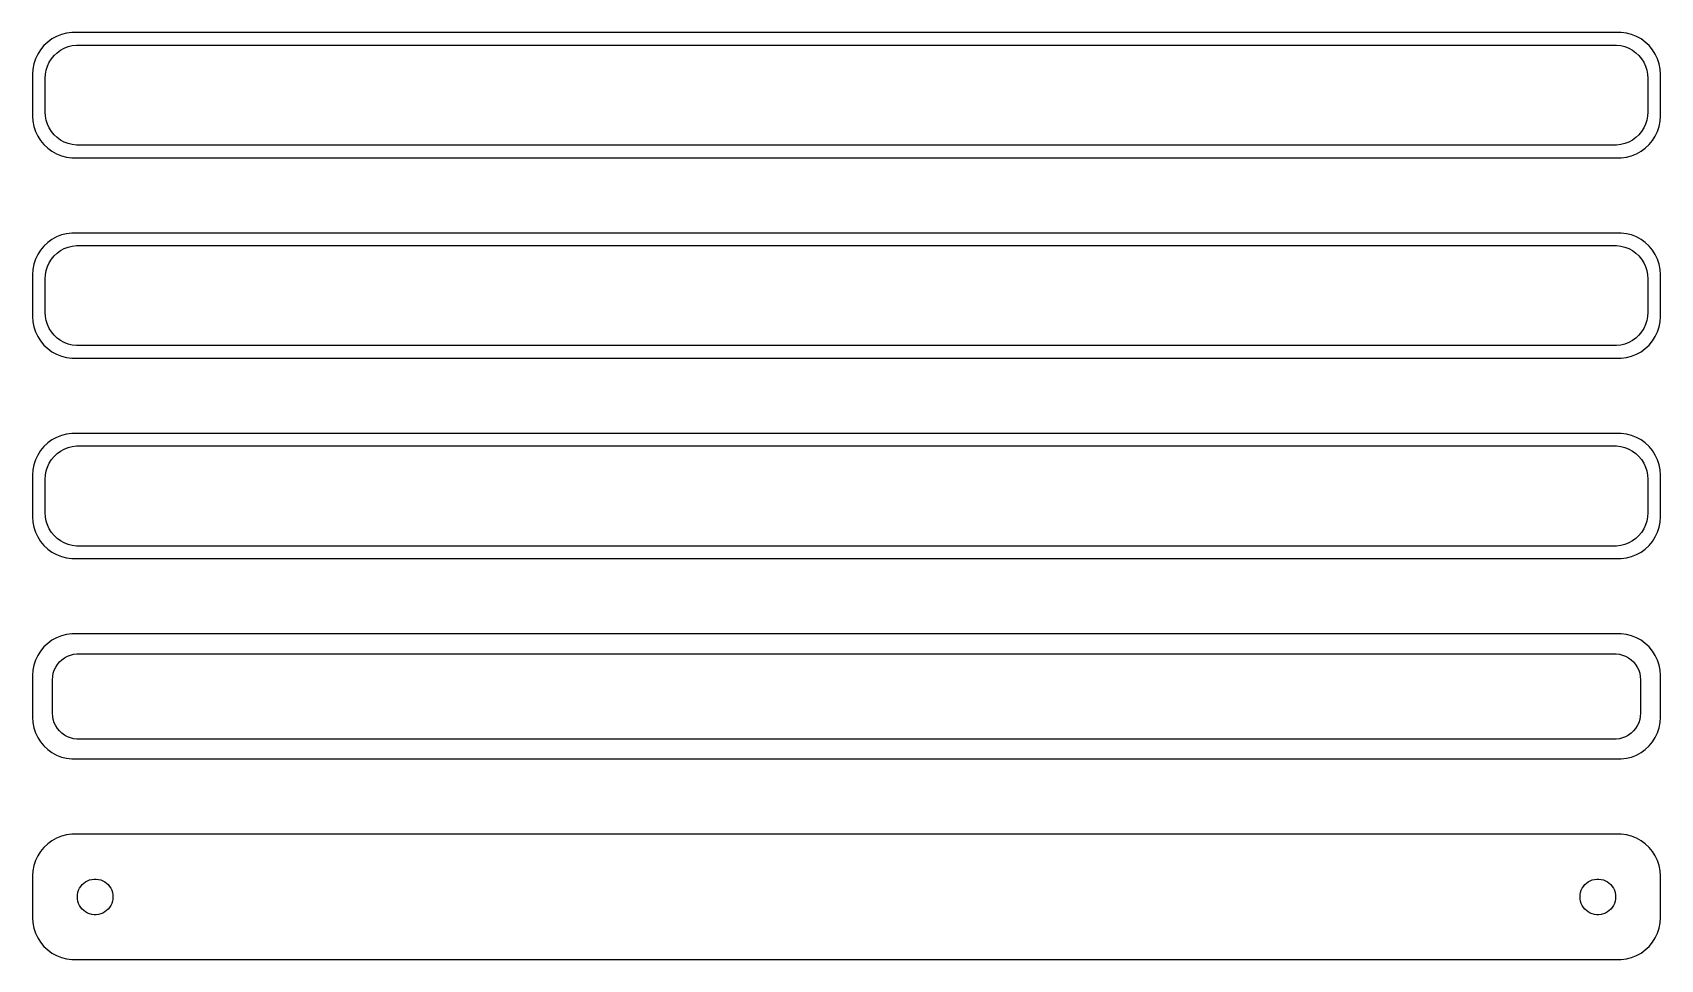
# Model space of a CAD drawing. Header units: metres. Extents: x -98 to 98, y 113 to 223.
import ezdxf

# ---------------------------------------------------------------- set-up
doc = ezdxf.new("R2010")
doc.units = ezdxf.units.M

msp = doc.modelspace()

# ---------------------------------------------------------------- linework, layer by layer
for p, q in [((-95.6871, 222.353), (-96.1448, 221.923)), ((-95.1791, 222.722), (-95.6871, 222.353)), ((-94.6289, 223.024), (-95.1791, 222.722)), ((-94.0451, 223.255), (-94.6289, 223.024)), ((-93.4369, 223.411), (-94.0451, 223.255)), ((-92.8139, 223.49), (-93.4369, 223.411)), ((92.8139, 223.49), (-92.8139, 223.49)), ((93.4369, 223.411), (92.8139, 223.49)), ((94.0451, 223.255), (93.4369, 223.411)), ((94.6289, 223.024), (94.0451, 223.255)), ((95.1791, 222.722), (94.6289, 223.024)), ((95.6871, 222.353), (95.1791, 222.722)), ((96.1448, 221.923), (95.6871, 222.353)), ((-96.8815, 220.909), (-97.1489, 220.341)), ((-96.5451, 221.439), (-96.8815, 220.909)), ((-96.1448, 221.923), (-96.5451, 221.439)), ((-95.5052, 219.927), (-95.2361, 220.351)), ((-95.2361, 220.351), (-94.9159, 220.738)), ((-94.9159, 220.738), (-94.5497, 221.082)), ((-94.5497, 221.082), (-94.1433, 221.377)), ((-94.1433, 221.377), (-93.7031, 221.619)), ((-93.7031, 221.619), (-93.2361, 221.804)), ((-93.2361, 221.804), (-92.7495, 221.929)), ((-92.7495, 221.929), (-92.2512, 221.992)), ((-92.2512, 221.992), (92.2512, 221.992)), ((92.2512, 221.992), (92.7495, 221.929)), ((92.7495, 221.929), (93.2361, 221.804)), ((93.2361, 221.804), (93.7031, 221.619)), ((93.7031, 221.619), (94.1433, 221.377)), ((94.1433, 221.377), (94.5497, 221.082)), ((94.5497, 221.082), (94.9159, 220.738)), ((94.9159, 220.738), (95.2361, 220.351)), ((95.2361, 220.351), (95.5052, 219.927)), ((96.5451, 221.439), (96.1448, 221.923)), ((96.8815, 220.909), (96.5451, 221.439)), ((97.1489, 220.341), (96.8815, 220.909)), ((-97.4606, 219.127), (-97.5, 218.5)), ((-97.5, 218.5), (-97.5, 213.5)), ((-97.3429, 219.743), (-97.4606, 219.127)), ((-97.1489, 220.341), (-97.3429, 219.743)), ((-96, 218), (-95.9685, 218.501)), ((-95.9685, 218.501), (-95.8743, 218.995)), ((-95.8743, 218.995), (-95.7191, 219.472)), ((-95.7191, 219.472), (-95.5052, 219.927)), ((95.5052, 219.927), (95.7191, 219.472)), ((95.7191, 219.472), (95.8743, 218.995)), ((95.8743, 218.995), (95.9685, 218.501)), ((95.9685, 218.501), (96, 218)), ((97.3429, 219.743), (97.1489, 220.341)), ((97.4606, 219.127), (97.3429, 219.743)), ((97.5, 218.5), (97.4606, 219.127)), ((97.5, 213.5), (97.5, 218.5)), ((-96, 214), (-96, 218)), ((96, 218), (96, 214)), ((-97.5, 213.5), (-97.4606, 212.873)), ((-97.4606, 212.873), (-97.3429, 212.257)), ((-95.9685, 213.499), (-96, 214)), ((-95.8743, 213.005), (-95.9685, 213.499)), ((-95.7191, 212.528), (-95.8743, 213.005)), ((95.8743, 213.005), (95.7191, 212.528)), ((95.9685, 213.499), (95.8743, 213.005)), ((96, 214), (95.9685, 213.499)), ((97.3429, 212.257), (97.4606, 212.873)), ((97.4606, 212.873), (97.5, 213.5)), ((-97.3429, 212.257), (-97.1489, 211.659)), ((-97.1489, 211.659), (-96.8815, 211.091)), ((-96.8815, 211.091), (-96.5451, 210.561)), ((-95.5052, 212.073), (-95.7191, 212.528)), ((-95.2361, 211.649), (-95.5052, 212.073)), ((-94.9159, 211.262), (-95.2361, 211.649)), ((-94.5497, 210.918), (-94.9159, 211.262)), ((-94.1433, 210.623), (-94.5497, 210.918)), ((-93.7031, 210.381), (-94.1433, 210.623)), ((94.1433, 210.623), (93.7031, 210.381)), ((94.5497, 210.918), (94.1433, 210.623)), ((94.9159, 211.262), (94.5497, 210.918)), ((95.2361, 211.649), (94.9159, 211.262)), ((95.5052, 212.073), (95.2361, 211.649)), ((95.7191, 212.528), (95.5052, 212.073)), ((96.5451, 210.561), (96.8815, 211.091)), ((96.8815, 211.091), (97.1489, 211.659)), ((97.1489, 211.659), (97.3429, 212.257)), ((-96.5451, 210.561), (-96.1448, 210.077)), ((-96.1448, 210.077), (-95.6871, 209.647)), ((-95.6871, 209.647), (-95.1791, 209.278)), ((-95.1791, 209.278), (-94.6289, 208.976)), ((-94.6289, 208.976), (-94.0451, 208.745)), ((-94.0451, 208.745), (-93.4369, 208.589)), ((-93.2361, 210.196), (-93.7031, 210.381)), ((-92.7495, 210.071), (-93.2361, 210.196)), ((-92.2512, 210.008), (-92.7495, 210.071)), ((92.2512, 210.008), (-92.2512, 210.008)), ((92.7495, 210.071), (92.2512, 210.008)), ((93.2361, 210.196), (92.7495, 210.071)), ((93.7031, 210.381), (93.2361, 210.196)), ((93.4369, 208.589), (94.0451, 208.745)), ((94.0451, 208.745), (94.6289, 208.976)), ((94.6289, 208.976), (95.1791, 209.278)), ((95.1791, 209.278), (95.6871, 209.647)), ((95.6871, 209.647), (96.1448, 210.077)), ((96.1448, 210.077), (96.5451, 210.561)), ((-93.4369, 208.589), (-92.8139, 208.51)), ((-92.8139, 208.51), (92.8139, 208.51)), ((92.8139, 208.51), (93.4369, 208.589)), ((-94.6289, 199.024), (-95.1791, 198.722)), ((-94.0451, 199.255), (-94.6289, 199.024)), ((-93.4369, 199.411), (-94.0451, 199.255)), ((-92.8139, 199.49), (-93.4369, 199.411)), ((92.8139, 199.49), (-92.8139, 199.49)), ((93.4369, 199.411), (92.8139, 199.49)), ((94.0451, 199.255), (93.4369, 199.411)), ((94.6289, 199.024), (94.0451, 199.255)), ((95.1791, 198.722), (94.6289, 199.024)), ((-96.5451, 197.439), (-96.8815, 196.909)), ((-96.1448, 197.923), (-96.5451, 197.439)), ((-95.6871, 198.353), (-96.1448, 197.923)), ((-95.1791, 198.722), (-95.6871, 198.353)), ((-94.9159, 196.738), (-94.5497, 197.082)), ((-94.5497, 197.082), (-94.1433, 197.377)), ((-94.1433, 197.377), (-93.7031, 197.619)), ((-93.7031, 197.619), (-93.2361, 197.804)), ((-93.2361, 197.804), (-92.7495, 197.929)), ((-92.7495, 197.929), (-92.2512, 197.992)), ((-92.2512, 197.992), (92.2512, 197.992)), ((92.2512, 197.992), (92.7495, 197.929)), ((92.7495, 197.929), (93.2361, 197.804)), ((93.2361, 197.804), (93.7031, 197.619)), ((93.7031, 197.619), (94.1433, 197.377)), ((94.1433, 197.377), (94.5497, 197.082)), ((94.5497, 197.082), (94.9159, 196.738)), ((95.6871, 198.353), (95.1791, 198.722)), ((96.1448, 197.923), (95.6871, 198.353)), ((96.5451, 197.439), (96.1448, 197.923)), ((96.8815, 196.909), (96.5451, 197.439)), ((-97.4606, 195.127), (-97.5, 194.5)), ((-97.3429, 195.743), (-97.4606, 195.127)), ((-97.1489, 196.341), (-97.3429, 195.743)), ((-96.8815, 196.909), (-97.1489, 196.341)), ((-95.8743, 194.995), (-95.7191, 195.472)), ((-95.7191, 195.472), (-95.5052, 195.927)), ((-95.5052, 195.927), (-95.2361, 196.351)), ((-95.2361, 196.351), (-94.9159, 196.738)), ((94.9159, 196.738), (95.2361, 196.351)), ((95.2361, 196.351), (95.5052, 195.927)), ((95.5052, 195.927), (95.7191, 195.472)), ((95.7191, 195.472), (95.8743, 194.995)), ((97.1489, 196.341), (96.8815, 196.909)), ((97.3429, 195.743), (97.1489, 196.341)), ((97.4606, 195.127), (97.3429, 195.743)), ((97.5, 194.5), (97.4606, 195.127)), ((-97.5, 194.5), (-97.5, 189.5)), ((-96, 194), (-95.9685, 194.501)), ((-96, 190), (-96, 194)), ((-95.9685, 194.501), (-95.8743, 194.995)), ((95.8743, 194.995), (95.9685, 194.501)), ((95.9685, 194.501), (96, 194)), ((96, 194), (96, 190)), ((97.5, 189.5), (97.5, 194.5)), ((-97.5, 189.5), (-97.4606, 188.873)), ((-95.9685, 189.499), (-96, 190)), ((-95.8743, 189.005), (-95.9685, 189.499)), ((95.9685, 189.499), (95.8743, 189.005)), ((96, 190), (95.9685, 189.499)), ((97.4606, 188.873), (97.5, 189.5)), ((-97.4606, 188.873), (-97.3429, 188.257)), ((-97.3429, 188.257), (-97.1489, 187.659)), ((-97.1489, 187.659), (-96.8815, 187.091)), ((-95.7191, 188.528), (-95.8743, 189.005)), ((-95.5052, 188.073), (-95.7191, 188.528)), ((-95.2361, 187.649), (-95.5052, 188.073)), ((-94.9159, 187.262), (-95.2361, 187.649)), ((-94.5497, 186.918), (-94.9159, 187.262)), ((94.9159, 187.262), (94.5497, 186.918)), ((95.2361, 187.649), (94.9159, 187.262)), ((95.5052, 188.073), (95.2361, 187.649)), ((95.7191, 188.528), (95.5052, 188.073)), ((95.8743, 189.005), (95.7191, 188.528)), ((96.8815, 187.091), (97.1489, 187.659)), ((97.1489, 187.659), (97.3429, 188.257)), ((97.3429, 188.257), (97.4606, 188.873)), ((-96.8815, 187.091), (-96.5451, 186.561)), ((-96.5451, 186.561), (-96.1448, 186.077)), ((-96.1448, 186.077), (-95.6871, 185.647)), ((-95.6871, 185.647), (-95.1791, 185.278)), ((-95.1791, 185.278), (-94.6289, 184.976)), ((-94.1433, 186.623), (-94.5497, 186.918)), ((-93.7031, 186.381), (-94.1433, 186.623)), ((-93.2361, 186.196), (-93.7031, 186.381)), ((-92.7495, 186.071), (-93.2361, 186.196)), ((-92.2512, 186.008), (-92.7495, 186.071)), ((92.2512, 186.008), (-92.2512, 186.008)), ((92.7495, 186.071), (92.2512, 186.008)), ((93.2361, 186.196), (92.7495, 186.071)), ((93.7031, 186.381), (93.2361, 186.196)), ((94.1433, 186.623), (93.7031, 186.381)), ((94.5497, 186.918), (94.1433, 186.623)), ((94.6289, 184.976), (95.1791, 185.278)), ((95.1791, 185.278), (95.6871, 185.647)), ((95.6871, 185.647), (96.1448, 186.077)), ((96.1448, 186.077), (96.5451, 186.561)), ((96.5451, 186.561), (96.8815, 187.091)), ((-94.6289, 184.976), (-94.0451, 184.745)), ((-94.0451, 184.745), (-93.4369, 184.589)), ((-93.4369, 184.589), (-92.8139, 184.51)), ((-92.8139, 184.51), (92.8139, 184.51)), ((92.8139, 184.51), (93.4369, 184.589)), ((93.4369, 184.589), (94.0451, 184.745)), ((94.0451, 184.745), (94.6289, 184.976)), ((-96.1448, 173.923), (-96.5451, 173.439)), ((-95.6871, 174.353), (-96.1448, 173.923)), ((-95.1791, 174.722), (-95.6871, 174.353)), ((-94.6289, 175.024), (-95.1791, 174.722)), ((-94.0451, 175.255), (-94.6289, 175.024)), ((-94.1433, 173.377), (-93.7031, 173.619)), ((-93.4369, 175.411), (-94.0451, 175.255)), ((-93.7031, 173.619), (-93.2361, 173.804)), ((-92.8139, 175.49), (-93.4369, 175.411)), ((-93.2361, 173.804), (-92.7495, 173.929)), ((92.8139, 175.49), (-92.8139, 175.49)), ((-92.7495, 173.929), (-92.2512, 173.992)), ((-92.2512, 173.992), (92.2512, 173.992)), ((92.2512, 173.992), (92.7495, 173.929)), ((92.7495, 173.929), (93.2361, 173.804)), ((93.4369, 175.411), (92.8139, 175.49)), ((93.2361, 173.804), (93.7031, 173.619)), ((94.0451, 175.255), (93.4369, 175.411)), ((93.7031, 173.619), (94.1433, 173.377)), ((94.6289, 175.024), (94.0451, 175.255)), ((95.1791, 174.722), (94.6289, 175.024)), ((95.6871, 174.353), (95.1791, 174.722)), ((96.1448, 173.923), (95.6871, 174.353)), ((96.5451, 173.439), (96.1448, 173.923)), ((-97.3429, 171.743), (-97.4606, 171.127)), ((-97.1489, 172.341), (-97.3429, 171.743)), ((-96.8815, 172.909), (-97.1489, 172.341)), ((-96.5451, 173.439), (-96.8815, 172.909)), ((-95.7191, 171.472), (-95.5052, 171.927)), ((-95.5052, 171.927), (-95.2361, 172.351)), ((-95.2361, 172.351), (-94.9159, 172.738)), ((-94.9159, 172.738), (-94.5497, 173.082)), ((-94.5497, 173.082), (-94.1433, 173.377)), ((94.1433, 173.377), (94.5497, 173.082)), ((94.5497, 173.082), (94.9159, 172.738)), ((94.9159, 172.738), (95.2361, 172.351)), ((95.2361, 172.351), (95.5052, 171.927)), ((95.5052, 171.927), (95.7191, 171.472)), ((96.8815, 172.909), (96.5451, 173.439)), ((97.1489, 172.341), (96.8815, 172.909)), ((97.3429, 171.743), (97.1489, 172.341)), ((97.4606, 171.127), (97.3429, 171.743)), ((-97.4606, 171.127), (-97.5, 170.5)), ((-97.5, 170.5), (-97.5, 165.5)), ((-96, 170), (-95.9685, 170.501)), ((-96, 166), (-96, 170)), ((-95.9685, 170.501), (-95.8743, 170.995)), ((-95.8743, 170.995), (-95.7191, 171.472)), ((95.7191, 171.472), (95.8743, 170.995)), ((95.8743, 170.995), (95.9685, 170.501)), ((95.9685, 170.501), (96, 170)), ((96, 170), (96, 166)), ((97.5, 170.5), (97.4606, 171.127)), ((97.5, 165.5), (97.5, 170.5)), ((-95.9685, 165.499), (-96, 166)), ((96, 166), (95.9685, 165.499)), ((-97.5, 165.5), (-97.4606, 164.873)), ((-97.4606, 164.873), (-97.3429, 164.257)), ((-97.3429, 164.257), (-97.1489, 163.659)), ((-95.8743, 165.005), (-95.9685, 165.499)), ((-95.7191, 164.528), (-95.8743, 165.005)), ((-95.5052, 164.073), (-95.7191, 164.528)), ((-95.2361, 163.649), (-95.5052, 164.073)), ((95.5052, 164.073), (95.2361, 163.649)), ((95.7191, 164.528), (95.5052, 164.073)), ((95.8743, 165.005), (95.7191, 164.528)), ((95.9685, 165.499), (95.8743, 165.005)), ((97.1489, 163.659), (97.3429, 164.257)), ((97.3429, 164.257), (97.4606, 164.873)), ((97.4606, 164.873), (97.5, 165.5)), ((-97.1489, 163.659), (-96.8815, 163.091)), ((-96.8815, 163.091), (-96.5451, 162.561)), ((-96.5451, 162.561), (-96.1448, 162.077)), ((-96.1448, 162.077), (-95.6871, 161.647)), ((-94.9159, 163.262), (-95.2361, 163.649)), ((-94.5497, 162.918), (-94.9159, 163.262)), ((-94.1433, 162.623), (-94.5497, 162.918)), ((-93.7031, 162.381), (-94.1433, 162.623)), ((-93.2361, 162.196), (-93.7031, 162.381)), ((-92.7495, 162.071), (-93.2361, 162.196)), ((-92.2512, 162.008), (-92.7495, 162.071)), ((92.2512, 162.008), (-92.2512, 162.008)), ((92.7495, 162.071), (92.2512, 162.008)), ((93.2361, 162.196), (92.7495, 162.071)), ((93.7031, 162.381), (93.2361, 162.196)), ((94.1433, 162.623), (93.7031, 162.381)), ((94.5497, 162.918), (94.1433, 162.623)), ((94.9159, 163.262), (94.5497, 162.918)), ((95.2361, 163.649), (94.9159, 163.262)), ((95.6871, 161.647), (96.1448, 162.077)), ((96.1448, 162.077), (96.5451, 162.561)), ((96.5451, 162.561), (96.8815, 163.091)), ((96.8815, 163.091), (97.1489, 163.659)), ((-95.6871, 161.647), (-95.1791, 161.278)), ((-95.1791, 161.278), (-94.6289, 160.976)), ((-94.6289, 160.976), (-94.0451, 160.745)), ((-94.0451, 160.745), (-93.4369, 160.589)), ((-93.4369, 160.589), (-92.8139, 160.51)), ((-92.8139, 160.51), (92.8139, 160.51)), ((92.8139, 160.51), (93.4369, 160.589)), ((93.4369, 160.589), (94.0451, 160.745)), ((94.0451, 160.745), (94.6289, 160.976)), ((94.6289, 160.976), (95.1791, 161.278)), ((95.1791, 161.278), (95.6871, 161.647)), ((-95.6871, 150.353), (-96.1448, 149.923)), ((-95.1791, 150.722), (-95.6871, 150.353)), ((-94.6289, 151.024), (-95.1791, 150.722)), ((-94.0451, 151.255), (-94.6289, 151.024)), ((-93.4369, 151.411), (-94.0451, 151.255)), ((-92.8139, 151.49), (-93.4369, 151.411)), ((92.8139, 151.49), (-92.8139, 151.49)), ((93.4369, 151.411), (92.8139, 151.49)), ((94.0451, 151.255), (93.4369, 151.411)), ((94.6289, 151.024), (94.0451, 151.255)), ((95.1791, 150.722), (94.6289, 151.024)), ((95.6871, 150.353), (95.1791, 150.722)), ((96.1448, 149.923), (95.6871, 150.353)), ((-97.1489, 148.341), (-97.3429, 147.743)), ((-96.8815, 148.909), (-97.1489, 148.341)), ((-96.5451, 149.439), (-96.8815, 148.909)), ((-96.1448, 149.923), (-96.5451, 149.439)), ((-94.2692, 148.131), (-93.9843, 148.399)), ((-93.9843, 148.399), (-93.668, 148.628)), ((-93.668, 148.628), (-93.3254, 148.817)), ((-93.3254, 148.817), (-92.9619, 148.961)), ((-92.9619, 148.961), (-92.5833, 149.058)), ((-92.5833, 149.058), (-92.1955, 149.107)), ((-92.1955, 149.107), (92.1955, 149.107)), ((92.1955, 149.107), (92.5833, 149.058)), ((92.5833, 149.058), (92.9619, 148.961)), ((92.9619, 148.961), (93.3254, 148.817)), ((93.3254, 148.817), (93.668, 148.628)), ((93.668, 148.628), (93.9843, 148.399)), ((93.9843, 148.399), (94.2692, 148.131)), ((96.5451, 149.439), (96.1448, 149.923)), ((96.8815, 148.909), (96.5451, 149.439)), ((97.1489, 148.341), (96.8815, 148.909)), ((97.3429, 147.743), (97.1489, 148.341)), ((-97.4606, 147.127), (-97.5, 146.5)), ((-97.5, 146.5), (-97.5, 141.5)), ((-97.3429, 147.743), (-97.4606, 147.127)), ((-95.1129, 146), (-95.0884, 146.39)), ((-95.0884, 146.39), (-95.0151, 146.774)), ((-95.0151, 146.774), (-94.8943, 147.146)), ((-94.8943, 147.146), (-94.7279, 147.5)), ((-94.7279, 147.5), (-94.5184, 147.83)), ((-94.5184, 147.83), (-94.2692, 148.131)), ((94.2692, 148.131), (94.5184, 147.83)), ((94.5184, 147.83), (94.7279, 147.5)), ((94.7279, 147.5), (94.8943, 147.146)), ((94.8943, 147.146), (95.0151, 146.774)), ((95.0151, 146.774), (95.0884, 146.39)), ((95.0884, 146.39), (95.1129, 146)), ((97.4606, 147.127), (97.3429, 147.743)), ((97.5, 146.5), (97.4606, 147.127)), ((97.5, 141.5), (97.5, 146.5)), ((-95.1129, 142), (-95.1129, 146)), ((95.1129, 146), (95.1129, 142)), ((-97.5, 141.5), (-97.4606, 140.873)), ((-97.4606, 140.873), (-97.3429, 140.257)), ((-95.0884, 141.61), (-95.1129, 142)), ((-95.0151, 141.226), (-95.0884, 141.61)), ((-94.8943, 140.854), (-95.0151, 141.226)), ((-94.7279, 140.5), (-94.8943, 140.854)), ((-94.5184, 140.17), (-94.7279, 140.5)), ((94.7279, 140.5), (94.5184, 140.17)), ((94.8943, 140.854), (94.7279, 140.5)), ((95.0151, 141.226), (94.8943, 140.854)), ((95.0884, 141.61), (95.0151, 141.226)), ((95.1129, 142), (95.0884, 141.61)), ((97.3429, 140.257), (97.4606, 140.873)), ((97.4606, 140.873), (97.5, 141.5)), ((-97.3429, 140.257), (-97.1489, 139.659)), ((-97.1489, 139.659), (-96.8815, 139.091)), ((-96.8815, 139.091), (-96.5451, 138.561)), ((-96.5451, 138.561), (-96.1448, 138.077)), ((-94.2692, 139.869), (-94.5184, 140.17)), ((-93.9843, 139.601), (-94.2692, 139.869)), ((-93.668, 139.372), (-93.9843, 139.601)), ((-93.3254, 139.183), (-93.668, 139.372)), ((-92.9619, 139.039), (-93.3254, 139.183)), ((-92.5833, 138.942), (-92.9619, 139.039)), ((-92.1955, 138.893), (-92.5833, 138.942)), ((92.1955, 138.893), (-92.1955, 138.893)), ((92.5833, 138.942), (92.1955, 138.893)), ((92.9619, 139.039), (92.5833, 138.942)), ((93.3254, 139.183), (92.9619, 139.039)), ((93.668, 139.372), (93.3254, 139.183)), ((93.9843, 139.601), (93.668, 139.372)), ((94.2692, 139.869), (93.9843, 139.601)), ((94.5184, 140.17), (94.2692, 139.869)), ((96.1448, 138.077), (96.5451, 138.561)), ((96.5451, 138.561), (96.8815, 139.091)), ((96.8815, 139.091), (97.1489, 139.659)), ((97.1489, 139.659), (97.3429, 140.257)), ((-96.1448, 138.077), (-95.6871, 137.647)), ((-95.6871, 137.647), (-95.1791, 137.278)), ((-95.1791, 137.278), (-94.6289, 136.976)), ((-94.6289, 136.976), (-94.0451, 136.745)), ((-94.0451, 136.745), (-93.4369, 136.589)), ((-93.4369, 136.589), (-92.8139, 136.51)), ((-92.8139, 136.51), (92.8139, 136.51)), ((92.8139, 136.51), (93.4369, 136.589)), ((93.4369, 136.589), (94.0451, 136.745)), ((94.0451, 136.745), (94.6289, 136.976)), ((94.6289, 136.976), (95.1791, 137.278)), ((95.1791, 137.278), (95.6871, 137.647)), ((95.6871, 137.647), (96.1448, 138.077)), ((-94.6289, 127.024), (-95.1791, 126.722)), ((-94.0451, 127.255), (-94.6289, 127.024)), ((-93.4369, 127.411), (-94.0451, 127.255)), ((-92.8139, 127.49), (-93.4369, 127.411)), ((92.8139, 127.49), (-92.8139, 127.49)), ((93.4369, 127.411), (92.8139, 127.49)), ((94.0451, 127.255), (93.4369, 127.411)), ((94.6289, 127.024), (94.0451, 127.255)), ((95.1791, 126.722), (94.6289, 127.024)), ((-96.8815, 124.909), (-97.1489, 124.341)), ((-96.5451, 125.439), (-96.8815, 124.909)), ((-96.1448, 125.923), (-96.5451, 125.439)), ((-95.6871, 126.353), (-96.1448, 125.923)), ((-95.1791, 126.722), (-95.6871, 126.353)), ((95.6871, 126.353), (95.1791, 126.722)), ((96.1448, 125.923), (95.6871, 126.353)), ((96.5451, 125.439), (96.1448, 125.923)), ((96.8815, 124.909), (96.5451, 125.439)), ((97.1489, 124.341), (96.8815, 124.909)), ((-97.4606, 123.127), (-97.5, 122.5)), ((-97.3429, 123.743), (-97.4606, 123.127)), ((-97.1489, 124.341), (-97.3429, 123.743)), ((97.3429, 123.743), (97.1489, 124.341)), ((97.4606, 123.127), (97.3429, 123.743)), ((97.5, 122.5), (97.4606, 123.127)), ((-97.5, 122.5), (-97.5, 117.5)), ((-91.9853, 120.786), (-91.8712, 121.029)), ((-91.8712, 121.029), (-91.7275, 121.255)), ((-91.7275, 121.255), (-91.5566, 121.462)), ((-91.5566, 121.462), (-91.3611, 121.645)), ((-91.3611, 121.645), (-91.1441, 121.803)), ((-91.1441, 121.803), (-90.9092, 121.932)), ((-90.9092, 121.932), (-90.6598, 122.031)), ((-90.6598, 122.031), (-90.4001, 122.097)), ((-90.4001, 122.097), (-90.1341, 122.131)), ((-90.1341, 122.131), (-89.8659, 122.131)), ((-89.8659, 122.131), (-89.5999, 122.097)), ((-89.5999, 122.097), (-89.3401, 122.031)), ((-89.3401, 122.031), (-89.0908, 121.932)), ((-89.0908, 121.932), (-88.8559, 121.803)), ((-88.8559, 121.803), (-88.6389, 121.645)), ((-88.6389, 121.645), (-88.4434, 121.462)), ((-88.4434, 121.462), (-88.2725, 121.255)), ((-88.2725, 121.255), (-88.1288, 121.029)), ((-88.1288, 121.029), (-88.0146, 120.786)), ((88.0146, 120.786), (88.1288, 121.029)), ((88.1288, 121.029), (88.2725, 121.255)), ((88.2725, 121.255), (88.4434, 121.462)), ((88.4434, 121.462), (88.6389, 121.645)), ((88.6389, 121.645), (88.8559, 121.803)), ((88.8559, 121.803), (89.0908, 121.932)), ((89.0908, 121.932), (89.3401, 122.031)), ((89.3401, 122.031), (89.5999, 122.097)), ((89.5999, 122.097), (89.8659, 122.131)), ((89.8659, 122.131), (90.1341, 122.131)), ((90.1341, 122.131), (90.4001, 122.097)), ((90.4001, 122.097), (90.6598, 122.031)), ((90.6598, 122.031), (90.9092, 121.932)), ((90.9092, 121.932), (91.1441, 121.803)), ((91.1441, 121.803), (91.3611, 121.645)), ((91.3611, 121.645), (91.5566, 121.462)), ((91.5566, 121.462), (91.7275, 121.255)), ((91.7275, 121.255), (91.8712, 121.029)), ((91.8712, 121.029), (91.9853, 120.786)), ((97.5, 117.5), (97.5, 122.5)), ((-92.1353, 120), (-92.1185, 120.268)), ((-92.1185, 119.732), (-92.1353, 120)), ((-92.1185, 120.268), (-92.0682, 120.531)), ((-92.0682, 119.469), (-92.1185, 119.732)), ((-92.0682, 120.531), (-91.9853, 120.786)), ((-91.9853, 119.214), (-92.0682, 119.469)), ((-91.8712, 118.971), (-91.9853, 119.214)), ((-91.7275, 118.745), (-91.8712, 118.971)), ((-88.1288, 118.971), (-88.2725, 118.745)), ((-88.0146, 119.214), (-88.1288, 118.971)), ((-88.0146, 120.786), (-87.9318, 120.531)), ((-87.9318, 119.469), (-88.0146, 119.214)), ((-87.9318, 120.531), (-87.8815, 120.268)), ((-87.8815, 119.732), (-87.9318, 119.469)), ((-87.8815, 120.268), (-87.8647, 120)), ((-87.8647, 120), (-87.8815, 119.732)), ((87.8647, 120), (87.8815, 120.268)), ((87.8815, 119.732), (87.8647, 120)), ((87.8815, 120.268), (87.9318, 120.531)), ((87.9318, 119.469), (87.8815, 119.732)), ((87.9318, 120.531), (88.0146, 120.786)), ((88.0146, 119.214), (87.9318, 119.469)), ((88.1288, 118.971), (88.0146, 119.214)), ((88.2725, 118.745), (88.1288, 118.971)), ((91.8712, 118.971), (91.7275, 118.745)), ((91.9853, 119.214), (91.8712, 118.971)), ((91.9853, 120.786), (92.0682, 120.531)), ((92.0682, 119.469), (91.9853, 119.214)), ((92.0682, 120.531), (92.1185, 120.268)), ((92.1185, 119.732), (92.0682, 119.469)), ((92.1185, 120.268), (92.1353, 120)), ((92.1353, 120), (92.1185, 119.732)), ((-97.5, 117.5), (-97.4606, 116.873)), ((-91.5566, 118.538), (-91.7275, 118.745)), ((-91.3611, 118.355), (-91.5566, 118.538)), ((-91.1441, 118.197), (-91.3611, 118.355)), ((-90.9092, 118.068), (-91.1441, 118.197)), ((-90.6598, 117.969), (-90.9092, 118.068)), ((-90.4001, 117.903), (-90.6598, 117.969)), ((-90.1341, 117.869), (-90.4001, 117.903)), ((-89.8659, 117.869), (-90.1341, 117.869)), ((-89.5999, 117.903), (-89.8659, 117.869)), ((-89.3401, 117.969), (-89.5999, 117.903)), ((-89.0908, 118.068), (-89.3401, 117.969)), ((-88.8559, 118.197), (-89.0908, 118.068)), ((-88.6389, 118.355), (-88.8559, 118.197)), ((-88.4434, 118.538), (-88.6389, 118.355)), ((-88.2725, 118.745), (-88.4434, 118.538)), ((88.4434, 118.538), (88.2725, 118.745)), ((88.6389, 118.355), (88.4434, 118.538)), ((88.8559, 118.197), (88.6389, 118.355)), ((89.0908, 118.068), (88.8559, 118.197)), ((89.3401, 117.969), (89.0908, 118.068)), ((89.5999, 117.903), (89.3401, 117.969)), ((89.8659, 117.869), (89.5999, 117.903)), ((90.1341, 117.869), (89.8659, 117.869)), ((90.4001, 117.903), (90.1341, 117.869)), ((90.6598, 117.969), (90.4001, 117.903)), ((90.9092, 118.068), (90.6598, 117.969)), ((91.1441, 118.197), (90.9092, 118.068)), ((91.3611, 118.355), (91.1441, 118.197)), ((91.5566, 118.538), (91.3611, 118.355)), ((91.7275, 118.745), (91.5566, 118.538)), ((97.4606, 116.873), (97.5, 117.5)), ((-97.4606, 116.873), (-97.3429, 116.257)), ((-97.3429, 116.257), (-97.1489, 115.659)), ((-97.1489, 115.659), (-96.8815, 115.091)), ((-96.8815, 115.091), (-96.5451, 114.561)), ((96.5451, 114.561), (96.8815, 115.091)), ((96.8815, 115.091), (97.1489, 115.659)), ((97.1489, 115.659), (97.3429, 116.257)), ((97.3429, 116.257), (97.4606, 116.873)), ((-96.5451, 114.561), (-96.1448, 114.077)), ((-96.1448, 114.077), (-95.6871, 113.647)), ((-95.6871, 113.647), (-95.1791, 113.278)), ((-95.1791, 113.278), (-94.6289, 112.976)), ((94.6289, 112.976), (95.1791, 113.278)), ((95.1791, 113.278), (95.6871, 113.647)), ((95.6871, 113.647), (96.1448, 114.077)), ((96.1448, 114.077), (96.5451, 114.561)), ((-94.6289, 112.976), (-94.0451, 112.745)), ((-94.0451, 112.745), (-93.4369, 112.589)), ((-93.4369, 112.589), (-92.8139, 112.51)), ((-92.8139, 112.51), (92.8139, 112.51)), ((92.8139, 112.51), (93.4369, 112.589)), ((93.4369, 112.589), (94.0451, 112.745)), ((94.0451, 112.745), (94.6289, 112.976))]:
    msp.add_line(p, q)

doc.saveas('drawing.dxf')
